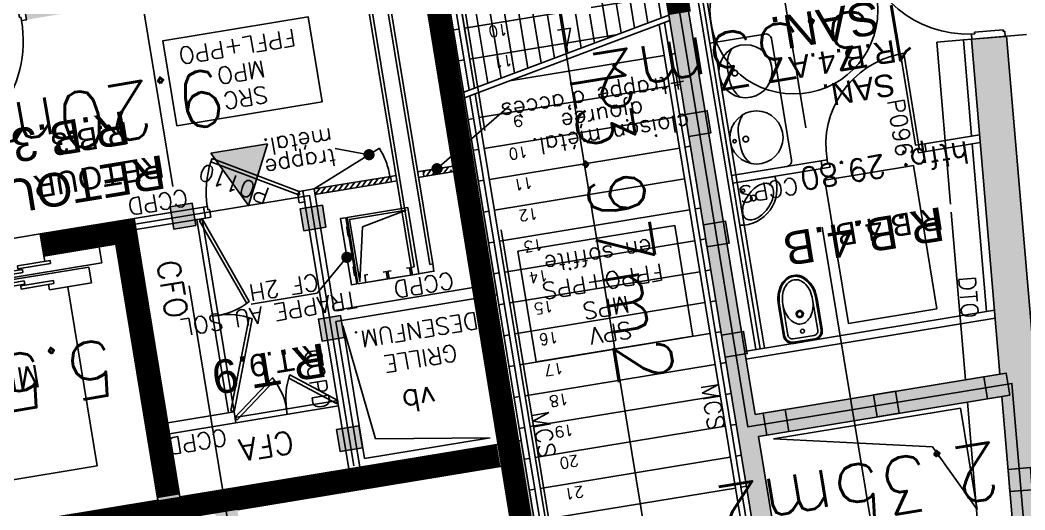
# Model space of a CAD drawing. Header units: millimetres. Extents: x 33240 to 33395, y 51607 to 51720.
# Drawn here: x 33351.45 to 33360.43, y 51681.32 to 51685.7 of the extents above; entities that cross this region are included whole.
import ezdxf
from ezdxf.enums import TextEntityAlignment as Align

# ---------------------------------------------------------------- set-up
doc = ezdxf.new("R2010")
doc.units = ezdxf.units.MM
doc.header["$LTSCALE"] = 0.3
doc.header["$MEASUREMENT"] = 0
for name, pattern in [('ACAD_ISO02W100', [15, 12, -3]), ('ACAD_ISO04W100', [30, 24, -3, 0, -3]), ('ACAD_ISO08W100', [36, 24, -3, 6, -3])]:
    doc.linetypes.add(name, pattern=pattern)
doc.layers.get('0').update_dxf_attribs({"linetype": 'CONTINUOUS'})
for name, color, linetype in [('00-TRAMES-BAT', 7, 'ACAD_ISO08W100'), ('01-TREMIE-ESCAL-ASC', 4, 'CONTINUOUS'), ('01-TREMIE-GAINE', 4, 'CONTINUOUS'), ('02-MURS-PORTEUR', 1, 'CONTINUOUS'), ('04-CLOISONS', 2, 'CONTINUOUS'), ('05-MEN-INT', 4, 'CONTINUOUS'), ('05-MEN-INT-NUM', 62, 'CONTINUOUS'), ('07-REVT-BARDAGE', 213, 'CONTINUOUS'), ('07-REVT-SOL', 8, 'CONTINUOUS'), ('08-EQUI-HANDI', 151, 'CONTINUOUS'), ('08-EQUI-SANITAIRE', 121, 'CONTINUOUS'), ('08-EQUI-TECHNIQUE', 117, 'CONTINUOUS'), ('10-ANN-HSP', 192, 'CONTINUOUS'), ('10-ANN-NOMENCLATURE', 3, 'CONTINUOUS'), ('10-ANN-NOMPIECE', 3, 'CONTINUOUS'), ('10-ANN-NOMPIECE-CODE', 171, 'CONTINUOUS'), ('10-ANN-SURF', 62, 'CONTINUOUS'), ('10-ANN-TEXTE', 3, 'CONTINUOUS'), ('11-RES-ELECTRICITE', 71, 'CONTINUOUS'), ('11-RES-ISOL-FEU', 2, 'CONTINUOUS'), ('11-RES-VMC', 111, 'CONTINUOUS'), ('14-HACH-MURS', 253, 'CONTINUOUS')]:
    doc.layers.add(name, color=color, linetype=linetype)
doc.styles.add('ANN', font='romans.shx')
doc.styles.add('HSP', font='romans.shx')
doc.styles.add('NDP', font='ARIAL.TTF')
doc.styles.add('ROMANS', font='romans.shx', dxfattribs={"height": 0.2})
doc.styles.add('SURF', font='romans.shx', dxfattribs={"height": 0.5})

# ---------------------------------------------------------------- blocks, each defined once
blk = doc.blocks.new('MTP9')
for p, q in [((0.075, 0.93), (0.045, 0.93)), ((0.045, -0.03), (0.045, 0.93)), ((0.075, 0.93), (0.075, 0)), ((0, 0), (0, -0.3)), ((0.075, 0), (0, 0)), ((0.06, -0.03), (0.045, -0.03)), ((0.06, -0.03), (0.06, -0.285)), ((0.975, -0.03), (0.96, -0.03)), ((0.96, -0.03), (0.96, -0.285)), ((0.975, 0), (0.975, -0.03)), ((1.02, 0), (0.975, 0)), ((1.02, 0), (1.02, -0.3)), ((0.045, -0.3), (0, -0.3)), ((0.045, -0.285), (0.045, -0.3)), ((0.06, -0.285), (0.045, -0.285)), ((0.975, -0.285), (0.96, -0.285)), ((0.975, -0.285), (0.975, -0.3)), ((1.02, -0.3), (0.975, -0.3))]:
    blk.add_line(p, q)
for centre, radius, start, end in [((-0.0149, -0.0575), 0.9916, 3.32371, 84.79791), ((0.175, 0), 0.83, 0, 0)]:
    blk.add_arc(centre, radius, start, end)
blk = doc.blocks.new('7SP8')
for p, q in [((0.085, 0.83), (0.055, 0.83)), ((0.055, -0.03), (0.055, 0.83)), ((0.085, 0.83), (0.085, 0)), ((0, 0), (0, -0.07)), ((0.085, 0), (0, 0)), ((0.885, 0), (0.885, -0.03)), ((0.94, 0), (0.885, 0)), ((0.94, 0), (0.94, -0.07)), ((0.07, -0.07), (0, -0.07)), ((0.07, -0.03), (0.055, -0.03)), ((0.07, -0.03), (0.07, -0.07)), ((0.885, -0.03), (0.87, -0.03)), ((0.87, -0.03), (0.87, -0.07)), ((0.94, -0.07), (0.87, -0.07))]:
    blk.add_line(p, q)
for centre, end in [((0.085, 0), 0), ((0.055, 0), 87.92862)]:
    blk.add_arc(centre, 0.83, 0, end)
blk = doc.blocks.new('ASCC')
for p, q in [((-1.9159, 1.9282), (-0.4841, 1.9282)), ((-1.9159, 0.3055), (-1.9159, 1.9282)), ((-0.4841, 0.3055), (-0.4841, 1.9282)), ((-2.1307, 0.3055), (-1.75, 0.3055)), ((-2.1307, 0.3055), (-2.1307, 0.1623)), ((-1.75, 0.3055), (-1.75, 0.2577)), ((-0.65, 0.3055), (-0.65, 0.2577)), ((-0.65, 0.3055), (-0.2693, 0.3055)), ((-0.2693, 0.3055), (-0.2693, 0.1623)), ((-1.5026, 0.2577), (-1.7977, 0.2577)), ((-1.7977, 0.2291), (-1.7977, 0.2577)), ((-1.5026, 0.2291), (-1.7977, 0.2291)), ((-1.5407, 0.2195), (-1.2477, 0.2195)), ((-1.5407, 0.1909), (-1.5407, 0.2195)), ((-1.5407, 0.1909), (-1.2477, 0.1909)), ((-1.5026, 0.2291), (-1.5026, 0.2577)), ((-1.2477, 0.1909), (-1.2477, 0.2195)), ((-1.1523, 0.1909), (-1.1523, 0.2195)), ((-0.8593, 0.2195), (-1.1523, 0.2195)), ((-0.8593, 0.1909), (-1.1523, 0.1909)), ((-0.8974, 0.2291), (-0.8974, 0.2577)), ((-0.8974, 0.2577), (-0.6023, 0.2577)), ((-0.8974, 0.2291), (-0.6023, 0.2291)), ((-0.8593, 0.1909), (-0.8593, 0.2195)), ((-0.6023, 0.2291), (-0.6023, 0.2577)), ((-2.25, 0.1432), (-0.15, 0.1432)), ((-2.25, 0.1432), (-2.25, 0)), ((-2.1307, 0.1623), (-0.2693, 0.1623)), ((-1.5407, 0.1145), (-1.5407, 0.0859)), ((-1.5407, 0.1145), (-1.2477, 0.1145)), ((-1.2477, 0.1145), (-1.2477, 0.0859)), ((-1.1523, 0.1145), (-1.1523, 0.0859)), ((-0.8593, 0.1145), (-1.1523, 0.1145)), ((-0.8593, 0.1145), (-0.8593, 0.0859)), ((-0.15, 0.1432), (-0.15, 0)), ((-1.5026, 0.0764), (-1.7977, 0.0764)), ((-1.7977, 0.0764), (-1.7977, 0.0477)), ((-1.5026, 0.0477), (-1.7977, 0.0477)), ((-1.75, 0), (-1.75, 0.0477)), ((-1.5407, 0.0859), (-1.2477, 0.0859)), ((-1.5026, 0.0764), (-1.5026, 0.0477)), ((-0.8593, 0.0859), (-1.1523, 0.0859)), ((-0.8974, 0.0764), (-0.8974, 0.0477)), ((-0.8974, 0.0764), (-0.6023, 0.0764)), ((-0.8974, 0.0477), (-0.6023, 0.0477)), ((-0.65, 0), (-0.65, 0.0477)), ((-0.6023, 0.0764), (-0.6023, 0.0477)), ((-2.25, 0), (-1.75, 0)), ((-0.65, 0), (-0.15, 0))]:
    blk.add_line(p, q)
blk.add_lwpolyline([(-0.3725, 1.9284), (-0.3725, 0.6875), (-0.277, 0.6875), (-0.277, 1.9284)], close=True)
blk = doc.blocks.new('MVP11')
blk.add_line((-0.075, 1.0996), (-0.075, 0))
for points in [[(-0.045, 0), (0, 0), (0, -0.2), (-0.045, -0.2), (-0.045, -0.185), (-0.06, -0.185), (-0.06, -0.03), (-0.045, -0.03), (-0.045, 1.1)], [(-1.145, 0), (-1.19, 0), (-1.19, -0.2), (-1.145, -0.2), (-1.145, -0.185), (-1.13, -0.185), (-1.13, -0.03), (-1.145, -0.03), (-1.145, 0)], [(-0.075, 0), (-0.045, 0)]]:
    blk.add_lwpolyline(points)
for centre, radius, start in [((-0.045, 0), 1.1, 90), ((-0.345, 0), 0.83, 180)]:
    blk.add_arc(centre, radius, start, 180)
blk = doc.blocks.new('5DP8T')
for p, q in [((0.035, 0), (0.7538, 0.415)), ((0.7688, 0.389), (0.05, -0.026)), ((0.7688, 0.389), (0.7538, 0.415)), ((0, 0), (0.035, 0)), ((0, 0), (0, -0.1)), ((0.035, 0), (0.035, -0.03)), ((0.05, -0.026), (0.035, 0)), ((0.9, 0), (0.865, 0)), ((0.865, 0), (0.865, -0.03)), ((0.9, 0), (0.9, -0.1)), ((0.05, -0.03), (0.035, -0.03)), ((0.05, -0.03), (0.05, -0.1)), ((0.85, -0.03), (0.85, -0.1)), ((0.865, -0.03), (0.85, -0.03)), ((0, -0.1), (0.05, -0.1)), ((0.85, -0.1), (0.9, -0.1))]:
    blk.add_line(p, q)
for centre, start, end in [((0.065, 0), 0, 0), ((0.0364, -0.0014), 0.18742, 28.06043)]:
    blk.add_arc(centre, 0.83, start, end)
blk = doc.blocks.new('SMP2')
blk.add_lwpolyline([(-1.315, 0), (0, 0), (0, -0.77), (-1.315, -0.77)], close=True)
at = {"style": 'ROMANS'}
for tag, p in [('SOLS', (-0.6457, -0.1475)), ('PAROIS', (-0.6429, -0.3769)), ('FAUX-PLAFONDS', (-0.6457, -0.6095))]:
    blk.add_attdef(tag, text='', height=0.15, dxfattribs=at).set_placement(p, align=Align.MIDDLE)
blk = doc.blocks.new('SMP3')
blk.add_lwpolyline([(-1.3671, 0), (0.0521, 0), (0.0521, -1.0026), (-1.3671, -1.0026)], close=True)
at = {"style": 'ROMANS'}
for tag, p in [('SOLS', (-0.6457, -0.1475)), ('PAROIS', (-0.6429, -0.3769)), ('FAUX-PLAFONDS', (-0.6513, -0.6128)), ('FAUX-PLAFONDS', (-0.6485, -0.8422))]:
    blk.add_attdef(tag, text='', height=0.15, dxfattribs=at).set_placement(p, align=Align.MIDDLE)
blk = doc.blocks.new('CARRE2')
blk.add_hatch(color=256).paths.add_polyline_path([(-0.1, 0.1), (0.1, 0.1), (0.1, -0.1), (-0.1, -0.1)])
blk.add_lwpolyline([(-0.1, 0.1), (0.1, 0.1), (0.1, -0.1), (-0.1, -0.1)], close=True)
blk = doc.blocks.new('CF1-2H')
for p, q in [((0, 0.002576), (-0.001288, 0)), ((0.001288, 0), (0, 0.002576)), ((-0.001288, 0), (0.001288, 0))]:
    blk.add_line(p, q)
blk.add_solid([(-0.001288, 0), (0, 0.002576), (0.001288, 0)])

msp = doc.modelspace()

# ---------------------------------------------------------------- hatches: boundary and pattern name
at = {"layer": '04-CLOISONS'}
h = msp.add_hatch(dxfattribs=at)
h.set_pattern_fill('ANSI31', color=4, scale=0.3, style=0)
h.set_pattern_definition([(234.35057367, (57785.36794, 108093.909873), (0.030472435833, -0.021855906624), [])])
h.paths.add_polyline_path([(33354.088, 51684.1396), (33354.7713, 51684.2522), (33354.7631, 51684.3015), (33354.0798, 51684.189)])
h.paths.add_polyline_path([(33355.0624, 51684.3001), (33355.2048, 51684.3235), (33355.1459, 51684.3645), (33355.0542, 51684.3494)])
h.paths.add_polyline_path([(33355.2048, 51684.3235), (33355.3115, 51684.3411), (33355.3034, 51684.3904), (33355.1459, 51684.3645)])
at = {"layer": '07-REVT-SOL'}
h = msp.add_hatch(dxfattribs=at)
h.set_pattern_fill('ANSI31', color=83, angle=45, style=0)
h.set_pattern_definition([(279.35057367, (57785.36794, 108093.83487), (0.123339086, 0.02030935411), [])])
h.paths.add_polyline_path([(33357.2494, 51685.7436), (33355.4173, 51685.0527), (33354.7422, 51689.1525), (33356.6367, 51689.4645)])
at = {"layer": '14-HACH-MURS', "ltscale": 10}
h = msp.add_hatch(color=256, dxfattribs=at)
h.paths.add_polyline_path([(33357.4265, 51679.8373), (33360.6892, 51680.5818), (33360.2665, 51685.5541), (33359.9534, 51685.5274), (33360.2079, 51682.5343), (33358.0196, 51682.174), (33356.915, 51688.882), (33358.7854, 51689.19), (33359.8379, 51686.8866), (33359.867, 51686.5438), (33360.1801, 51686.5704), (33360.1466, 51686.965), (33357.9498, 51691.7723), (33357.6649, 51691.6421), (33358.6992, 51689.3785), (33356.8825, 51689.0793), (33356.7818, 51689.6911), (33356.6042, 51689.6618), (33358.1421, 51680.3219), (33357.3562, 51680.1426), (33357.3567, 51680.1404)])
h.paths.add_polyline_path([(33358.3179, 51680.362), (33358.0521, 51681.9766), (33360.2249, 51682.3344), (33360.3531, 51680.8264), (33360.3531, 51680.8264)], flags=16)
h = msp.add_hatch(color=256, dxfattribs=at)
h.paths.add_polyline_path([(33347.8372, 51677.9433), (33347.8026, 51678.2541), (33346.2014, 51678.0759), (33346.1264, 51678.5316), (33345.9291, 51678.4991), (33346.0024, 51678.0538), (33338.2991, 51677.1965), (33338.0202, 51676.851)])
h.paths.add_polyline_path([(33350.3048, 51685.7058), (33349.3477, 51685.5482), (33350.0999, 51680.9797), (33344.377, 51680.0373), (33344.0163, 51682.2278), (33343.819, 51682.1953), (33344.1797, 51680.0048), (33338.8394, 51679.1255), (33338.8719, 51678.9282), (33345.674, 51680.0482), (33345.6902, 51679.9495), (33345.8876, 51679.982), (33345.8713, 51680.0807), (33350.1324, 51680.7824), (33350.1487, 51680.6837), (33350.3658, 51680.7194), (33350.3495, 51680.8181), (33353.1976, 51681.2871), (33353.5298, 51679.2695), (33350.7104, 51678.6262), (33350.5315, 51679.713), (33350.3243, 51679.6789), (33350.4956, 51678.5771), (33350.296, 51678.5316), (33349.3133, 51678.4222), (33349.3478, 51678.1114), (33350.3531, 51678.2233), (33354.8163, 51679.2417), (33354.7466, 51679.5471), (33353.7252, 51679.3141), (33353.395, 51681.3196), (33355.765, 51681.7098), (33356.0714, 51679.8494), (33355.7411, 51679.774), (33355.8107, 51679.4686), (33356.4317, 51679.6103), (33356.3615, 51679.9156), (33356.2667, 51679.894), (33355.9299, 51681.9397), (33352.8825, 51681.4379), (33352.473, 51683.9244), (33351.6343, 51683.7863), (33351.6668, 51683.5889), (33352.3082, 51683.6946), (33352.6851, 51681.4054), (33350.2973, 51681.0122), (33349.9203, 51683.3014), (33350.5814, 51683.4102), (33350.5489, 51683.6076), (33349.8878, 51683.4987), (33349.5775, 51685.3833), (33350.3373, 51685.5084)])
h.paths.add_polyline_path([(33351.5115, 51685.7018), (33354.4627, 51686.1877), (33354.4302, 51686.3851), (33351.479, 51685.8991)])
h.paths.add_polyline_path([(33354.9803, 51686.4757), (33354.7015, 51686.4298), (33354.734, 51686.2324), (33355.0128, 51686.2783), (33355.5181, 51683.2096), (33355.7154, 51683.2421), (33354.648, 51689.7248), (33354.4506, 51689.6923)])

# ---------------------------------------------------------------- linework, layer by layer
at = {"layer": '00-TRAMES-BAT'}
for p, q in [((33363.2996, 51655.4305), (33354.5447, 51708.5989)), ((33360.4322, 51655.4057), (33351.749, 51708.1385)), ((33357.643, 51654.9059), (33348.9533, 51707.6782))]:
    msp.add_line(p, q, dxfattribs=at)
at = {"layer": '01-TREMIE-ESCAL-ASC', "linetype": 'ACAD_ISO04W100'}
for p, q in [((33357.0461, 51681.0695), (33355.8564, 51688.2948)), ((33357.2494, 51685.7436), (33355.4173, 51685.0527)), ((33357.2573, 51685.6952), (33355.4253, 51685.0043))]:
    msp.add_line(p, q, dxfattribs=at)
at = {"layer": '01-TREMIE-ESCAL-ASC'}
for p, q in [((33355.4242, 51685.6265), (33357.1213, 51685.9059)), ((33355.3255, 51685.6102), (33355.3748, 51685.6184)), ((33356.3703, 51685.6272), (33356.2565, 51685.6085)), ((33356.3309, 51685.413), (33356.3703, 51685.6272)), ((33355.4696, 51685.3502), (33356.7773, 51685.5655)), ((33355.371, 51685.334), (33355.4203, 51685.3421)), ((33355.8264, 51685.1556), (33357.2074, 51685.383)), ((33357.2567, 51685.3911), (33357.3061, 51685.3992)), ((33355.5558, 51684.8273), (33357.2529, 51685.1067)), ((33357.3022, 51685.1148), (33357.3516, 51685.123)), ((33356.2051, 51680.5763), (33355.473, 51685.0223)), ((33356.2544, 51680.5844), (33355.5207, 51685.0403)), ((33355.4571, 51684.811), (33355.5064, 51684.8191)), ((33355.6012, 51684.551), (33357.2984, 51684.8304)), ((33357.3477, 51684.8386), (33357.3971, 51684.8467)), ((33355.5026, 51684.5347), (33355.5519, 51684.5428)), ((33355.6467, 51684.2747), (33357.3439, 51684.5541)), ((33357.3932, 51684.5623), (33357.4426, 51684.5704)), ((33355.5481, 51684.2584), (33355.5974, 51684.2666)), ((33355.6922, 51683.9984), (33357.3894, 51684.2779)), ((33355.5936, 51683.9822), (33355.6429, 51683.9903)), ((33355.7377, 51683.7221), (33357.4349, 51684.0016)), ((33357.4842, 51684.0097), (33357.5335, 51684.0178)), ((33355.6391, 51683.7059), (33355.6884, 51683.714)), ((33355.7832, 51683.4459), (33357.4804, 51683.7253)), ((33357.5297, 51683.7334), (33357.579, 51683.7416)), ((33355.6845, 51683.4296), (33355.7339, 51683.4377)), ((33355.8287, 51683.1696), (33357.5259, 51683.449)), ((33357.5752, 51683.4572), (33357.6245, 51683.4653)), ((33355.8742, 51682.8933), (33357.5713, 51683.1728)), ((33357.6207, 51683.1809), (33357.67, 51683.189)), ((33355.73, 51683.1533), (33355.7794, 51683.1615)), ((33355.9197, 51682.617), (33357.6168, 51682.8965)), ((33357.6662, 51682.9046), (33357.7155, 51682.9127)), ((33355.7755, 51682.877), (33355.8249, 51682.8852)), ((33357.7117, 51682.6283), (33357.761, 51682.6364)), ((33355.821, 51682.6008), (33355.8704, 51682.6089)), ((33355.9652, 51682.3407), (33357.6623, 51682.6202)), ((33357.7572, 51682.352), (33357.8065, 51682.3602)), ((33355.8665, 51682.3245), (33355.9159, 51682.3326)), ((33356.0107, 51682.0645), (33357.7078, 51682.3439)), ((33355.912, 51682.0482), (33355.9613, 51682.0563)), ((33356.0562, 51681.7882), (33357.7533, 51682.0676)), ((33357.8027, 51682.0758), (33357.852, 51682.0839)), ((33355.9575, 51681.7719), (33356.0068, 51681.7801)), ((33356.1017, 51681.5119), (33357.7988, 51681.7914)), ((33357.8481, 51681.7995), (33357.8975, 51681.8076)), ((33356.003, 51681.4956), (33356.0523, 51681.5038)), ((33356.1472, 51681.2356), (33357.8443, 51681.5151)), ((33357.8936, 51681.5232), (33357.943, 51681.5313))]:
    msp.add_line(p, q, dxfattribs=at)
for points in [[(33355.5127, 51685.0887), (33354.9985, 51688.2117), (33354.9491, 51688.2036), (33355.465, 51685.0707)], [(33357.2096, 51685.6772), (33358.0009, 51680.872), (33357.9515, 51680.8638)], [(33357.1619, 51685.6592), (33357.9515, 51680.8638)]]:
    msp.add_lwpolyline(points, dxfattribs=at)
at = {"layer": '01-TREMIE-GAINE'}
for p, q in [((33358.1844, 51681.9537), (33359.8546, 51682.2287)), ((33359.8546, 51682.2287), (33360.0036, 51681.3238)), ((33359.6064, 51681.8829), (33358.1844, 51681.9537)), ((33360.0036, 51681.3238), (33359.6064, 51681.8829))]:
    msp.add_line(p, q, dxfattribs=at)
for points in [[(33354.4728, 51683.3415), (33354.3753, 51683.9336), (33354.918, 51684.0229), (33355.0154, 51683.4309)], [(33354.9032, 51684.0002), (33354.5121, 51683.8492), (33354.4895, 51683.3627), (33354.3983, 51683.9171)], [(33355.6521, 51681.9649), (33354.5313, 51681.7803), (33354.3364, 51682.9644), (33354.6295, 51681.9556)]]:
    msp.add_lwpolyline(points, close=True, dxfattribs=at)
at = {"layer": '02-MURS-PORTEUR'}
for p, q in [((33355.7154, 51683.2421), (33354.648, 51689.7248)), ((33358.1421, 51680.3219), (33356.6042, 51689.6618)), ((33358.0196, 51682.174), (33356.915, 51688.882)), ((33355.5181, 51683.2096), (33355.0128, 51686.2783)), ((33359.9534, 51685.5274), (33360.2079, 51682.5343)), ((33360.2696, 51685.5543), (33359.9564, 51685.5277)), ((33360.6892, 51680.5818), (33360.2665, 51685.5541)), ((33352.473, 51683.9244), (33351.6343, 51683.7863)), ((33352.473, 51683.9244), (33352.8825, 51681.4379)), ((33351.6668, 51683.5889), (33351.6343, 51683.7863)), ((33352.3082, 51683.6946), (33351.6668, 51683.5889)), ((33352.3082, 51683.6946), (33352.6851, 51681.4054)), ((33355.5181, 51683.2096), (33355.7154, 51683.2421)), ((33360.2079, 51682.5343), (33358.0196, 51682.174)), ((33360.2249, 51682.3344), (33358.0521, 51681.9766)), ((33360.2249, 51682.3344), (33360.3531, 51680.8264)), ((33355.9299, 51681.9397), (33352.8825, 51681.4379)), ((33356.2667, 51679.894), (33355.9299, 51681.9397)), ((33358.3179, 51680.362), (33358.0521, 51681.9766)), ((33355.765, 51681.7098), (33353.395, 51681.3196)), ((33356.0714, 51679.8494), (33355.765, 51681.7098)), ((33352.6851, 51681.4054), (33350.2973, 51681.0122))]:
    msp.add_line(p, q, dxfattribs=at)
at = {"layer": '02-MURS-PORTEUR', "color": 4}
for p, q in [((33359.8827, 51685.5214), (33359.6431, 51685.5011)), ((33359.7662, 51684.0527), (33359.6431, 51685.5011)), ((33359.8996, 51682.4836), (33359.7721, 51683.9828)), ((33350.5489, 51683.6076), (33351.6343, 51683.7863)), ((33355.5181, 51683.2096), (33355.7325, 51681.9072)), ((33360.0207, 51681.0592), (33359.9166, 51682.2837))]:
    msp.add_line(p, q, dxfattribs=at)
at = {"layer": '04-CLOISONS'}
for p, q in [((33358.0256, 51682.7527), (33357.1065, 51688.3348)), ((33358.0651, 51682.7592), (33357.1459, 51688.3413)), ((33359.9565, 51685.5277), (33359.8827, 51685.5215)), ((33359.8827, 51685.5215), (33359.955, 51684.6615)), ((33359.5368, 51684.5926), (33360.026, 51684.6732)), ((33359.5481, 51684.5236), (33360.032, 51684.6032)), ((33359.5368, 51684.5926), (33359.5481, 51684.5236)), ((33359.9608, 51684.5915), (33360.0868, 51683.0921)), ((33357.81, 51684.3083), (33358.6093, 51684.4399)), ((33358.6093, 51684.4399), (33358.6206, 51684.3708)), ((33355.0542, 51684.3494), (33355.3231, 51684.3937)), ((33355.0624, 51684.3001), (33355.0542, 51684.3494)), ((33355.0624, 51684.3001), (33355.3312, 51684.3444)), ((33357.8214, 51684.2392), (33358.6206, 51684.3708)), ((33354.0798, 51684.189), (33354.7631, 51684.3015)), ((33354.088, 51684.1396), (33354.7713, 51684.2522)), ((33354.7713, 51684.2522), (33354.7631, 51684.3015)), ((33353.9812, 51684.1727), (33354.0798, 51684.189)), ((33353.9812, 51684.1727), (33354.3906, 51681.6862)), ((33354.0798, 51684.189), (33354.2586, 51683.1036)), ((33352.473, 51683.9244), (33353.0931, 51684.0265)), ((33353.1094, 51683.9278), (33353.0931, 51684.0265)), ((33353.1094, 51683.9278), (33353.0931, 51684.0265)), ((33352.4893, 51683.8257), (33353.1094, 51683.9278)), ((33354.2586, 51683.1036), (33355.5018, 51683.3083)), ((33354.2748, 51683.0049), (33355.5181, 51683.2096)), ((33357.927, 51682.7364), (33360.1594, 51683.104)), ((33354.2748, 51683.0049), (33354.4893, 51681.7025)), ((33357.9383, 51682.6673), (33360.1654, 51683.0341)), ((33353.3656, 51682.1965), (33352.7736, 51682.099)), ((33353.3819, 51682.0978), (33353.3656, 51682.1965)), ((33353.3819, 51682.0978), (33352.7899, 51682.0003))]:
    msp.add_line(p, q, dxfattribs=at)
at = {"layer": '04-CLOISONS', "color": 4}
for p, q in [((33358.1046, 51682.7657), (33357.1854, 51688.3478)), ((33355.0542, 51684.3494), (33355.0049, 51684.3413)), ((33354.8125, 51684.3096), (33354.7631, 51684.3015)), ((33354.7713, 51684.2522), (33354.8206, 51684.2603)), ((33355.013, 51684.292), (33355.0624, 51684.3001))]:
    msp.add_line(p, q, dxfattribs=at)
at = {"layer": '05-MEN-INT', "linetype": 'ACAD_ISO02W100'}
msp.add_line((33354.0798, 51684.189), (33354.6635, 51684.5526), dxfattribs=at)
at = {"layer": '05-MEN-INT'}
for p, q in [((33353.3163, 51682.1883), (33353.032, 51683.9151)), ((33353.3656, 51682.1965), (33353.0813, 51683.9232)), ((33355.6858, 51683.2373), (33355.9003, 51681.9348)), ((33355.7154, 51683.2421), (33355.9299, 51681.9397)), ((33354.2914, 51682.2982), (33353.3738, 51682.1471)), ((33354.2995, 51682.2489), (33353.3819, 51682.0978))]:
    msp.add_line(p, q, dxfattribs=at)
for points in [[(33353.4785, 51683.1645), (33353.0581, 51683.9042), (33353.0813, 51683.9232), (33353.5017, 51683.1835, -0.153324), (33353.1741, 51683.0517)], [(33353.4993, 51683.0383), (33353.3376, 51682.207), (33353.3656, 51682.1965), (33353.5273, 51683.0277, 0.131652), (33353.2238, 51683.0577)], [(33353.7279, 51682.4777), (33353.3928, 51682.1239), (33353.3738, 51682.1471), (33353.7089, 51682.5009, -0.153324), (33353.8407, 51682.1733)], [(33353.8541, 51682.4985), (33354.2808, 51682.2702), (33354.2914, 51682.2982), (33353.8647, 51682.5265, 0.131652), (33353.8347, 51682.223)]]:
    msp.add_lwpolyline(points, format="xyb", dxfattribs=at)
for points in [[(33354.4629, 51683.3399), (33354.4136, 51683.3318), (33354.3161, 51683.9238), (33354.3654, 51683.932)], [(33354.3894, 51683.8476), (33354.3718, 51683.8447), (33354.3844, 51683.7682), (33354.402, 51683.7711)], [(33354.4602, 51683.4176), (33354.4426, 51683.4147), (33354.43, 51683.4912), (33354.4476, 51683.4941)]]:
    msp.add_lwpolyline(points, close=True, dxfattribs=at)
at = {"layer": '05-MEN-INT', "linetype": 'ACAD_ISO02W100'}
msp.add_arc((33354.0798, 51684.189), 0.6877, 9.35057, 31.91955, dxfattribs=at)
at = {"layer": '07-REVT-BARDAGE'}
msp.add_line((33360.2696, 51685.5543), (33360.4439, 51685.5691), dxfattribs=at)
at = {"layer": '08-EQUI-HANDI', "linetype": 'ACAD_ISO02W100'}
msp.add_lwpolyline([(33359.4341, 51684.3985), (33358.6447, 51684.2685), (33358.8559, 51682.9858), (33359.6453, 51683.1158)], close=True, dxfattribs=at)
msp.add_circle((33358.3671, 51685.7877), 0.75, dxfattribs=at)
at = {"layer": '08-EQUI-SANITAIRE'}
for p, q in [((33357.81, 51684.3083), (33357.7288, 51684.8017)), ((33357.8214, 51684.2392), (33358.1963, 51684.301)), ((33357.8831, 51683.8643), (33357.8214, 51684.2392)), ((33358.58, 51682.925), (33358.5345, 51683.2013)), ((33358.6096, 51682.9299), (33358.5641, 51683.2062)), ((33358.6195, 51682.9315), (33358.574, 51683.2078)), ((33358.2741, 51682.8747), (33358.2286, 51683.1509)), ((33358.284, 51682.8763), (33358.2385, 51683.1526)), ((33358.3136, 51682.8812), (33358.2681, 51683.1574)), ((33358.547, 51682.8791), (33358.3596, 51682.8482)), ((33358.5519, 51682.8495), (33358.3644, 51682.8186)), ((33358.5535, 51682.8396), (33358.3661, 51682.8087))]:
    msp.add_line(p, q, dxfattribs=at)
msp.add_lwpolyline([(33358.1659, 51685.5324), (33358.3446, 51684.447), (33358.3452, 51684.4383), (33358.3444, 51684.4296), (33358.342, 51684.4212), (33358.3383, 51684.4134), (33358.3332, 51684.4063), (33358.327, 51684.4002), (33358.3198, 51684.3953), (33358.3118, 51684.3917), (33358.3034, 51684.3895), (33357.81, 51684.3083), (33357.6151, 51685.4924), (33358.1084, 51685.5736, -0.414214)], format="xyb", close=True, dxfattribs=at)
for points in [[(33357.81, 51685.438), (33357.7935, 51685.4101), (33357.7822, 51685.382), (33357.7754, 51685.3538), (33357.7723, 51685.3257), (33357.7723, 51685.2976), (33357.7744, 51685.2698), (33357.778, 51685.2422), (33357.7823, 51685.2151), (33357.7869, 51685.1884), (33357.7921, 51685.1622), (33357.7988, 51685.1365), (33357.8077, 51685.1112), (33357.8195, 51685.0864), (33357.8349, 51685.0619), (33357.8548, 51685.0379), (33357.8797, 51685.0143)], [(33357.9772, 51684.4223), (33357.9526, 51684.4434), (33357.933, 51684.4664), (33357.9175, 51684.4909), (33357.9056, 51684.5166), (33357.8965, 51684.5431), (33357.8896, 51684.5702), (33357.8842, 51684.5974), (33357.8796, 51684.6245), (33357.8753, 51684.6513), (33357.8719, 51684.6778), (33357.87, 51684.7043), (33357.8703, 51684.7311), (33357.8735, 51684.7584), (33357.8803, 51684.7865), (33357.8914, 51684.8156), (33357.9075, 51684.846)]]:
    msp.add_lwpolyline(points, dxfattribs=at)
for centre, radius in [((33357.9351, 51685.241), 0.2375), ((33357.8399, 51685.2242), 0.025), ((33358.0326, 51684.649), 0.2375), ((33357.8369, 51684.6158), 0.015), ((33357.937, 51684.6344), 0.025), ((33357.9133, 51684.1733), 0.015), ((33358.0053, 51684.1073), 0.025)]:
    msp.add_circle(centre, radius, dxfattribs=at)
for centre, radius, start, end in [((33357.8895, 51684.1903), 0.3261, 268.87425, 19.82695), ((33358.2329, 51683.942), 0.3337, 131.29124, 144.3506), ((33358.1563, 51684.0292), 0.2177, 115.10177, 131.29124), ((33358.1216, 51684.1032), 0.136, 90.83971, 115.10177), ((33358.1206, 51684.1779), 0.0613, 54.3506, 90.83971), ((33358.1206, 51684.1779), 0.0613, 17.86149, 54.3506), ((33358.0494, 51684.155), 0.136, 353.59943, 17.86149), ((33358.1257, 51683.9866), 0.2177, 157.40995, 173.59943), ((33358.2329, 51683.942), 0.3337, 144.3506, 157.40995), ((33357.8611, 51684.2087), 0.3337, 324.3506, 337.40995), ((33357.9683, 51684.1641), 0.2177, 337.40995, 353.59943), ((33358.0446, 51683.9957), 0.136, 173.59943, 197.86149), ((33357.8611, 51684.2087), 0.3337, 311.29124, 324.3506), ((33357.9734, 51683.9728), 0.0613, 197.86149, 234.3506), ((33357.9734, 51683.9728), 0.0613, 234.3506, 270.83971), ((33357.9723, 51684.0475), 0.136, 270.83971, 295.10177), ((33357.9377, 51684.1215), 0.2177, 295.10177, 311.29124)]:
    msp.add_arc(centre, radius, start, end, dxfattribs=at)
for centre, major_axis, start_param, end_param in [((33358.4233, 51683.2395), (-0.1366, 0.1366), -0.071804, 0.354847), ((33358.4233, 51683.2395), (-0.1295, 0.1295), -0.071804, 0.354847), ((33358.4233, 51683.2395), (0.1083, 0.1083), 1.498992, 1.925643), ((33358.3839, 51683.285), (-0.094, 0.094), -0.6222, -0.071804), ((33358.3839, 51683.285), (-0.0869, 0.0869), -0.6222, -0.071804), ((33358.3839, 51683.285), (0.0657, 0.0657), 0.948596, 1.498992), ((33358.3839, 51683.285), (-0.094, 0.094), -1.172596, -0.6222), ((33358.3839, 51683.285), (-0.0869, 0.0869), -1.172596, -0.6222), ((33358.3839, 51683.285), (-0.0657, 0.0657), -1.172596, -0.6222), ((33358.3612, 51683.2292), (0.1083, 0.1083), 6.254735, 6.681386), ((33358.3612, 51683.2292), (-0.1295, 0.1295), 4.683939, 5.11059), ((33358.3612, 51683.2292), (0.1366, 0.1366), 6.254735, 6.681386), ((33358.3174, 51683.1879), (-0.1721, 0.1721), 4.362821, 4.683939), ((33358.3174, 51683.1879), (-0.1791, 0.1791), 4.362821, 4.683939), ((33358.478, 51683.2144), (-0.1791, 0.1791), 0.354847, 0.675964), ((33358.478, 51683.2144), (-0.1721, 0.1721), 0.354847, 0.675964), ((33358.478, 51683.2144), (0.1509, 0.1509), 1.925643, 2.24676), ((33358.3174, 51683.1879), (0.1509, 0.1509), 5.933618, 6.254735), ((33358.2432, 51683.1533), (0.2088, 0.2088), 5.660985, 5.933618), ((33358.2432, 51683.1533), (0.23, 0.23), 5.660985, 5.933618), ((33358.2432, 51683.1533), (0.2371, 0.2371), 5.660985, 5.933618), ((33358.5594, 51683.2054), (-0.2371, 0.2371), 0.675964, 0.948596), ((33358.5594, 51683.2054), (-0.23, 0.23), 0.675964, 0.948596), ((33358.5594, 51683.2054), (-0.2088, 0.2088), 0.675964, 0.948596), ((33358.2432, 51683.1533), (-0.2088, 0.2088), 3.817557, 4.090189), ((33358.5594, 51683.2054), (0.2088, 0.2088), 2.519393, 2.792025), ((33358.4852, 51683.1708), (0.1509, 0.1509), 2.792025, 3.113142), ((33358.4192, 51683.0708), (-0.023, 0.023), 4.090189, 10.373374), ((33358.4192, 51683.0708), (-0.0159, 0.0159), 4.090189, 10.373374), ((33358.3246, 51683.1444), (0.1509, 0.1509), 5.067236, 5.388353), ((33358.4414, 51683.1295), (-0.1083, 0.1083), 1.542346, 1.968997), ((33358.4187, 51683.0738), (-0.0657, 0.0657), 1.968997, 2.519393), ((33358.4187, 51683.0738), (-0.0657, 0.0657), 2.519393, 3.069788), ((33358.3793, 51683.1193), (-0.1083, 0.1083), 3.069788, 3.496439), ((33358.4444, 51682.9179), (0.0124, 0.0124), 5.66098544143908, 11.94417074861867), ((33358.5405, 51682.9185), (-0.0283, 0.0283), 2.519392, 4.090189), ((33358.5405, 51682.9185), (-0.0495, 0.0495), 2.519393, 4.090189), ((33358.5405, 51682.9185), (-0.0566, 0.0566), 2.519393, 4.090189), ((33358.3531, 51682.8877), (-0.0566, 0.0566), 0.948596, 2.519393), ((33358.3531, 51682.8877), (-0.0495, 0.0495), 0.948596, 2.519393), ((33358.3531, 51682.8877), (-0.0283, 0.0283), 0.948596, 2.519393)]:
    msp.add_ellipse(centre, major_axis=major_axis, ratio=1, start_param=start_param, end_param=end_param, dxfattribs=at)
at = {"layer": '08-EQUI-TECHNIQUE'}
for p, q in [((33354.2965, 51688.6434), (33355.1403, 51683.5189)), ((33354.1041, 51688.6117), (33354.9479, 51683.4872)), ((33354.3931, 51687.0256), (33354.975, 51683.4917)), ((33354.5313, 51687.0484), (33355.1132, 51683.5144))]:
    msp.add_line(p, q, dxfattribs=at)
for points in [[(33354.5606, 51683.4234), (33354.5335, 51683.4189), (33354.5443, 51683.3533), (33354.7367, 51683.385), (33354.7259, 51683.4506), (33354.6988, 51683.4462)], [(33354.7678, 51683.4575), (33354.7407, 51683.4531), (33354.7515, 51683.3874), (33354.9439, 51683.4191), (33354.9331, 51683.4847), (33354.906, 51683.4803)], [(33354.975, 51683.4917), (33354.9479, 51683.4872), (33354.9587, 51683.4216), (33355.1511, 51683.4533), (33355.1403, 51683.5189), (33355.1132, 51683.5144)]]:
    msp.add_lwpolyline(points, dxfattribs=at)
at = {"layer": '10-ANN-TEXTE'}
for p, q in [((33355.822, 51684.9297), (33355.177, 51684.3696)), ((33354.2701, 51684.55), (33354.5713, 51684.4951)), ((33354.1074, 51683.2558), (33354.373, 51683.578)), ((33354.1074, 51683.2558), (33353.5198, 51683.159))]:
    msp.add_line(p, q, dxfattribs=at)
at = {"layer": '10-ANN-TEXTE', "const_width": 0.05}
for points in [[(33354.5463, 51684.4951, 1), (33354.5963, 51684.4951, 1)], [(33355.1538, 51684.3699, 1), (33355.2038, 51684.3699, 1)], [(33354.348, 51683.578, 1), (33354.398, 51683.578, 1)]]:
    msp.add_lwpolyline(points, format="xyb", close=True, dxfattribs=at)
at = {"layer": '11-RES-ISOL-FEU'}
for q in [(33354.373, 51683.578), (33353.5198, 51683.159)]:
    msp.add_line((33354.1074, 51683.2558), q, dxfattribs=at)
at = {"layer": '11-RES-ISOL-FEU', "linetype": 'ACAD_ISO04W100', "const_width": 0.2}
for points in [[(33356.5035, 51690.8886), (33357.3481, 51685.7598)], [(33354.5493, 51689.7084), (33356.1999, 51679.5574)], [(33351.6506, 51683.6876), (33352.3906, 51683.8095), (33352.7806, 51681.4414)], [(33355.7291, 51681.8053), (33340.6317, 51679.3193)]]:
    msp.add_lwpolyline(points, dxfattribs=at)
at = {"layer": '11-RES-ISOL-FEU'}
for points in [[(33357.3785, 51680.0451), (33360.4601, 51680.7482), (33360.3153, 51682.4507), (33357.9569, 51682.0623), (33357.3481, 51685.7598)], [(33352.4812, 51683.8751), (33354.0386, 51684.1315), (33354.4367, 51681.7141)]]:
    msp.add_lwpolyline(points, dxfattribs=at)
at = {"layer": '11-RES-ISOL-FEU', "const_width": 0.05}
msp.add_lwpolyline([(33354.348, 51683.578, 1), (33354.398, 51683.578, 1)], format="xyb", close=True, dxfattribs=at)

# ---------------------------------------------------------------- block references
at = {"layer": '01-TREMIE-ESCAL-ASC', "rotation": 189.350573668281}
msp.add_blockref('ASCC', (33349.9401, 51683.3046), dxfattribs=at)
at = {"layer": '05-MEN-INT', "xscale": -1}
for name, p, rotation in [('MTP9', (33359.8701, 51686.544), 94.85909953867221), ('7SP8', (33359.5368, 51684.5926), 9.350573651353242), ('5DP8T', (33353.9812, 51684.1727), 9.350573670405522)]:
    msp.add_blockref(name, p, dxfattribs=dict(at, rotation=rotation))
at = {"layer": '05-MEN-INT', "rotation": 189.350573668281}
msp.add_blockref('MVP11', (33350.3373, 51685.5084), dxfattribs=at)
at = {"layer": '10-ANN-TEXTE', "rotation": 189.350573668281}
msp.add_blockref('SMP2', (33352.8548, 51684.7541), dxfattribs=at).add_auto_attribs({'SOLS': 'SRC', 'PAROIS': 'MPO', 'FAUX-PLAFONDS': 'FPFL+PPO'})
at = {"layer": '10-ANN-TEXTE'}
ref = msp.add_blockref('SMP3', (33356.116, 51682.6514), dxfattribs=dict(at, rotation=189.350573668281))
ref.add_attrib('SOLS', 'SPV', dxfattribs={"layer": '0', "height": 0.15, "rotation": 189.35057, "style": 'ROMANS'}).set_placement((33356.7292, 51682.9019), align=Align.MIDDLE)
ref.add_attrib('PAROIS', 'MPS', dxfattribs={"layer": '0', "height": 0.15, "rotation": 189.35057, "style": 'ROMANS'}).set_placement((33356.6892, 51683.1277), align=Align.MIDDLE)
ref.add_attrib('FAUX-PLAFONDS', 'FPPO+PPS', dxfattribs={"layer": '0', "height": 0.15, "rotation": 189.35057, "style": 'ROMANS'}).set_placement((33356.6591, 51683.3619), align=Align.MIDDLE)
ref.add_attrib('FAUX-PLAFONDS', 'en soffite', dxfattribs={"layer": '0', "height": 0.15, "rotation": 189.35057, "style": 'ROMANS'}).set_placement((33356.6191, 51683.5877), align=Align.MIDDLE)
at = {"layer": '11-RES-ISOL-FEU'}
for p, rotation in [((33357.5105, 51684.7731), 99.35057366362084), ((33352.9091, 51683.9455), 9.350573668692416), ((33354.0719, 51683.9298), 279.3505736674584), ((33357.673, 51683.7864), 99.35057366362084), ((33354.2343, 51682.9431), 279.3505736674584), ((33357.8355, 51682.7997), 99.35057366362084), ((33360.1797, 51682.4283), 189.3505736644435), ((33359.193, 51682.2659), 189.3505736644435), ((33358.2063, 51682.1034), 189.3505736644435), ((33354.3968, 51681.9564), 279.3505736674584), ((33360.3884, 51681.5912), 94.8591349986145)]:
    msp.add_blockref('CARRE2', p, dxfattribs=dict(at, rotation=rotation))
at = {"layer": '11-RES-ISOL-FEU', "linetype": 'Continuous', "xscale": 199.9999999999998, "yscale": 200, "zscale": 200, "rotation": 189.3505736683658}
msp.add_blockref('CF1-2H', (33353.4116, 51684.5505), dxfattribs=at)

# ---------------------------------------------------------------- texts
at = {"layer": '01-TREMIE-ESCAL-ASC', "color": 3, "style": 'ANN'}
for s, height, p in [('10', 0.1, (33355.8004, 51685.6682)), ('11', 0.1, (33355.8459, 51685.3919)), ('9', 0.1, (33355.9351, 51684.8503)), ('10', 0.1, (33355.9806, 51684.574)), ('11', 0.1, (33356.0261, 51684.2977)), ('12', 0.1, (33356.0716, 51684.0214)), ('13', 0.1, (33356.1171, 51683.7452)), ('14', 0.1, (33356.1626, 51683.4689)), ('15', 0.1, (33356.2081, 51683.1926)), ('16', 0.1, (33356.2535, 51682.9163)), ('17', 0.1, (33356.299, 51682.64)), ('MPC', 0.2, (33351.6147, 51682.6191)), ('18', 0.1, (33356.3445, 51682.3638)), ('19', 0.1, (33356.39, 51682.0875)), ('20', 0.1, (33356.4355, 51681.8112)), ('21', 0.1, (33356.481, 51681.5349))]:
    msp.add_text(s, height=height, rotation=189.35057, dxfattribs=at).set_placement(p)
at = {"layer": '05-MEN-INT-NUM', "style": 'ANN'}
for s, rotation, p in [('P096', 279.35057, (33359.2, 51684.9825)), ('P0110', 159.35057, (33353.6956, 51684.1911))]:
    msp.add_text(s, height=0.15, rotation=rotation, dxfattribs=at).set_placement(p)
at = {"layer": '10-ANN-HSP', "style": 'HSP'}
msp.add_text('htfp: 29.80', height=0.2, rotation=189.35057, dxfattribs=at).set_placement((33359.9145, 51684.6195))
at = {"layer": '10-ANN-NOMENCLATURE', "style": 'NDP'}
for s, p in [('SAN.', (33359.1017, 51685.8756)), ('RETOUR', (33352.7208, 51684.4926))]:
    msp.add_text(s, height=0.3, rotation=189.3506, dxfattribs=at).set_placement(p)
at = {"layer": '10-ANN-NOMENCLATURE', "color": 171, "style": 'NDP'}
for s, p in [('R.B.3', (33352.3916, 51684.8884)), ('R.B.4.B', (33359.678, 51684.0277)), ('R.T.9', (33354.1596, 51682.811))]:
    msp.add_text(s, height=0.3, rotation=189.3506, dxfattribs=at).set_placement(p)
at = {"layer": '10-ANN-NOMPIECE', "style": 'NDP'}
for s, p in [('SAN.', (33359.252, 51685.2245)), ('RETOUR', (33352.7208, 51684.4926))]:
    msp.add_text(s, height=0.2, rotation=189.3506, dxfattribs=at).set_placement(p)
at = {"layer": '10-ANN-NOMPIECE-CODE', "style": 'NDP'}
for s, p in [('R.B.4.A', (33359.2611, 51685.5223)), ('R.B.3', (33352.4074, 51684.7928)), ('R.B.4.B', (33359.678, 51684.0277)), ('R.T.9', (33354.1596, 51682.811))]:
    msp.add_text(s, height=0.2, rotation=189.3506, dxfattribs=at).set_placement(p)
at = {"layer": '10-ANN-SURF', "style": 'SURF'}
for s, rotation, p in [('13.33m2', 189.35057, (33359.4697, 51685.87)), ('13.97m2', 279.35057, (33356.3298, 51685.3582)), ('5.52m2', 189.35057, (33352.2572, 51682.8528)), ('2.35m2', 189.35057, (33360.1691, 51681.9323))]:
    msp.add_text(s, height=0.5, rotation=rotation, dxfattribs=at).set_placement(p)
msp.add_text('9.20m2', height=0.5, rotation=189.71057, dxfattribs=at).set_placement((33351.9656, 51685.0564), align=Align.CENTER)
at = {"layer": '10-ANN-TEXTE', "style": 'ANN'}
for s, p in [("+trappe d'accès", (33356.5684, 51685.0831)), ('ajourée', (33356.6448, 51684.9162)), ('cloison métal.', (33356.7211, 51684.7493)), ('CF 2H', (33353.7982, 51683.3819)), ('TRAPPE AU SOL', (33353.6636, 51683.1491))]:
    msp.add_text(s, height=0.15, rotation=189.35057, dxfattribs=at).set_placement(p, align=Align.CENTER)
for s, rotation, p in [('métal.', 189.35057, (33354.2306, 51684.7329)), ('trappe', 189.35057, (33354.2658, 51684.5487)), ('CCPS', 189.35057, (33358.3911, 51684.2945)), ('CCPD', 189.35057, (33352.9387, 51684.1874)), ('CCPD', 189.35057, (33355.314, 51683.4479)), ('DTO', 274.45096, (33359.838, 51683.4055)), ('CCPD', 279.35057, (33353.9922, 51682.7451)), ('MCS', 279.35057, (33357.535, 51682.4386)), ('MCS', 279.35057, (33356.0262, 51682.1902)), ('CCPD', 189.35057, (33353.2869, 51682.0449))]:
    msp.add_text(s, height=0.15, rotation=rotation, dxfattribs=at).set_placement(p)
at = {"layer": '11-RES-ELECTRICITE', "style": 'ANN'}
for s, rotation, p in [('CFO', 279.35057, (33352.6746, 51683.5354)), ('CFA', 189.35057, (33353.8795, 51682.0281))]:
    msp.add_text(s, height=0.2, rotation=rotation, dxfattribs=at).set_placement(p)
at = {"layer": '11-RES-ISOL-FEU', "style": 'ANN'}
for s, p in [('CF 2H', (33353.7982, 51683.3819)), ('TRAPPE AU SOL', (33353.6636, 51683.1491))]:
    msp.add_text(s, height=0.15, rotation=189.35057, dxfattribs=at).set_placement(p, align=Align.CENTER)
at = {"layer": '11-RES-VMC', "style": 'ANN'}
for s, height, p in [('DESENFUM.', 0.15, (33354.978, 51682.9986)), ('GRILLE', 0.15, (33355.0193, 51682.7474)), ('vb', 0.2, (33355.0009, 51682.4031))]:
    msp.add_text(s, height=height, rotation=189.35057, dxfattribs=at).set_placement(p, align=Align.CENTER)

doc.saveas('drawing.dxf')
